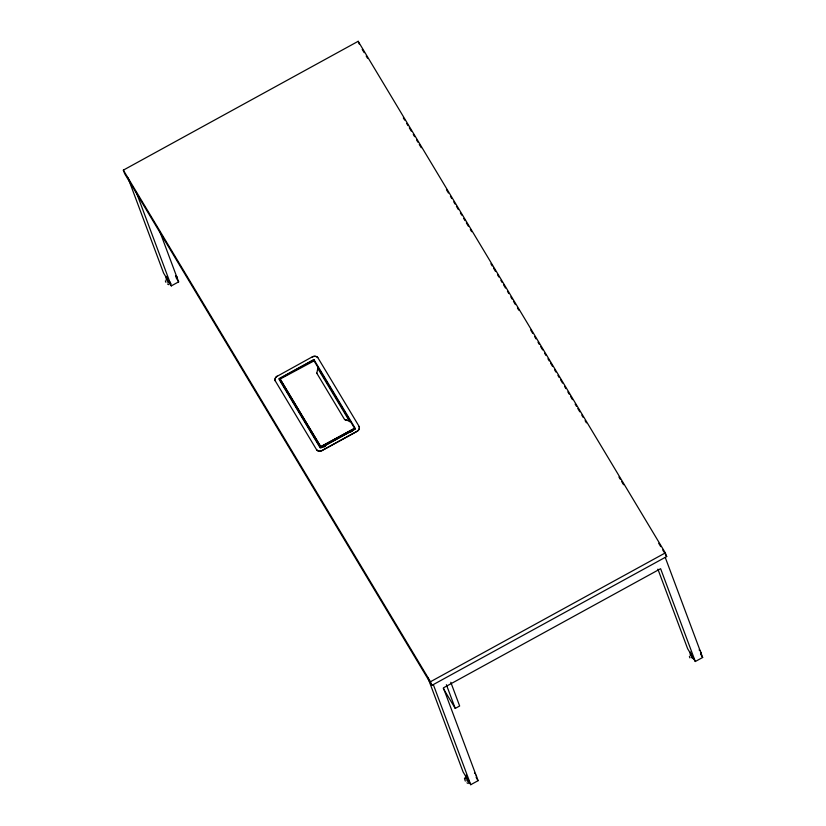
<?xml version="1.0" encoding="UTF-8"?>
<svg xmlns="http://www.w3.org/2000/svg" width="826" height="826" viewBox="0 0 826 826"><rect width="100%" height="100%" fill="white"/><g stroke="black" fill="none" stroke-linecap="round" stroke-linejoin="round"><path stroke-width="1.24" d="M316.802 373.238L318.041 367.456M280.128 379.041L314.076 360.859M313.963 361.406L313.87 360.57M280.097 380.321L280.2 379.64M354.612 428.364L320.178 446.918L320.622 446.494L280.282 379.279L279.942 379.908L320.333 447.331M324.463 446.856L325.217 445.885L323.379 446.949M166.047 277.175L166.769 276.349M465.513 775.986L466.225 775.149M690.071 652.788L690.794 651.951M349.811 432.256L351.979 430.924M349.925 432.432L352.082 431.1M123.342 170.135L358.185 41.3L665.322 552.893L666.696 556.559L431.853 685.394L124.716 173.79L123.342 170.135L430.48 681.729L431.853 685.394M127.989 177.817L163.61 273.107L171.292 285.889L178.633 281.862L159.707 231.249M277.206 376.264L312.321 356.832A4.429 3.923 -20.5 0 1 317.711 357.431L359.248 426.65A4.429 3.923 -20.5 0 1 357.059 431.409L321.892 450.697A4.12 3.655 -20.5 0 1 316.73 449.984L275.192 380.755A4.12 3.655 -20.5 0 1 277.154 376.129L277.206 376.264A4.12 3.655 -20.5 0 0 275.244 380.889L275.192 380.755M313.921 359.506L278.754 378.793L320.292 448.022L355.459 428.735L313.973 359.64M320.891 447.011L354.736 428.735M316.73 449.984L316.678 449.85A4.12 3.655 -20.5 0 0 321.841 450.562L357.008 431.275A4.429 3.923 -20.5 0 0 359.196 426.515L359.248 426.65M430.48 681.729L665.322 552.893M443.314 688.523L455.25 708.409L459.648 705.993L450.79 682.286M427.899 677.826L463.076 771.907L470.748 784.7L478.089 780.673L443.397 687.872L660.614 568.701L695.316 661.502L702.658 657.475L665.219 557.364M170.992 283.38L169.877 283.555L167.306 281.79M324.226 446.112L325.33 446.061M349.666 420.857L345.939 420.062L350.162 421.146M344.587 419.494L345.98 420.166M167.502 284.02L168.896 284.702M466.958 782.831L468.363 783.513M170.146 282.172L167.451 280.324L167.131 277.154M699.095 649.938L699.952 650.527M693.499 657.32L691.476 655.937L691.238 653.562M691.331 657.403L693.902 659.158M474.537 773.136L475.394 773.725M468.931 780.518L466.907 779.135L466.669 776.76M466.773 780.601L469.344 782.367M344.628 419.598L316.761 373.145M362.201 49.374L364.194 52.688M366.186 56.003L367.508 58.212M403.336 117.881L404.657 120.09M406.65 123.415L407.982 125.624M409.304 127.834L411.296 131.148M413.289 134.462L414.611 136.672M416.603 139.986L417.925 142.196M419.257 144.405L421.239 147.72M446.453 189.712L448.446 193.026M450.428 196.34L451.76 198.55M453.753 201.864L455.074 204.074M456.406 206.283L458.389 209.597M460.381 212.912L461.713 215.121M463.696 218.436L465.028 220.645M466.349 222.855L468.342 226.169M470.335 229.483L471.656 231.693M490.902 263.742L492.224 265.951M493.556 268.161L495.538 271.475M497.531 274.79L498.863 276.999M500.845 280.313L502.177 282.523M503.499 284.733L505.491 288.047M507.484 291.361L508.806 293.571M510.798 296.885L512.13 299.095M513.452 301.304L515.445 304.618M517.437 307.943L518.759 310.153M530.705 330.039L532.687 333.353M534.68 336.667L536.012 338.877M537.994 342.191L539.326 344.401M540.648 346.61L542.641 349.925M544.633 353.239L545.955 355.448M547.948 358.763L549.269 360.972M550.601 363.182L552.594 366.507M554.576 369.821L555.908 372.03M557.901 375.345L559.223 377.554M560.555 379.764L562.537 383.078M564.53 386.392L565.862 388.602M567.844 391.916L569.176 394.126M570.498 396.335L572.49 399.65M575.144 404.069L576.476 406.278M577.797 408.488L579.79 411.802M581.783 415.117L583.104 417.326M585.097 420.64L586.419 422.85M618.932 476.994L620.254 479.204M621.586 481.413L623.568 484.728M658.735 543.291L660.717 546.606M662.71 549.93L664.042 552.14M665.364 554.349L666.696 556.559M700.737 654.275L702.658 657.475M695.316 661.502L687.635 648.709L657.899 569.166M317.597 368.107L349.863 421.849M280.148 379.795L320.374 446.804M176.072 277.598L178.633 281.862M476.168 777.472L478.089 780.673M354.571 428.312L320.808 446.835M358.185 41.3L359.207 44.046M446.381 684.702L455.25 708.409M317.711 357.431L317.762 357.565A4.429 3.923 -20.5 0 0 312.373 356.966L312.321 356.832M433.32 684.589L470.748 784.7M136.114 191.808L171.292 285.889M689.4 656.494L689.865 657.878M464.842 779.692L465.296 781.076M165.376 280.881L165.84 282.265M700.913 652.117L701.109 654.13M690.175 653.789L690.371 655.803M476.354 775.315L476.55 777.328M465.616 776.987L465.812 779.001M176.888 276.504L177.084 278.517M175.577 275.843L175.659 276.627M166.15 278.186L166.346 280.2M464.522 777.999L464.553 778.815M313.591 360.064L279.838 378.587L321.314 447.671L355.077 429.159L313.591 360.064"/></g></svg>
